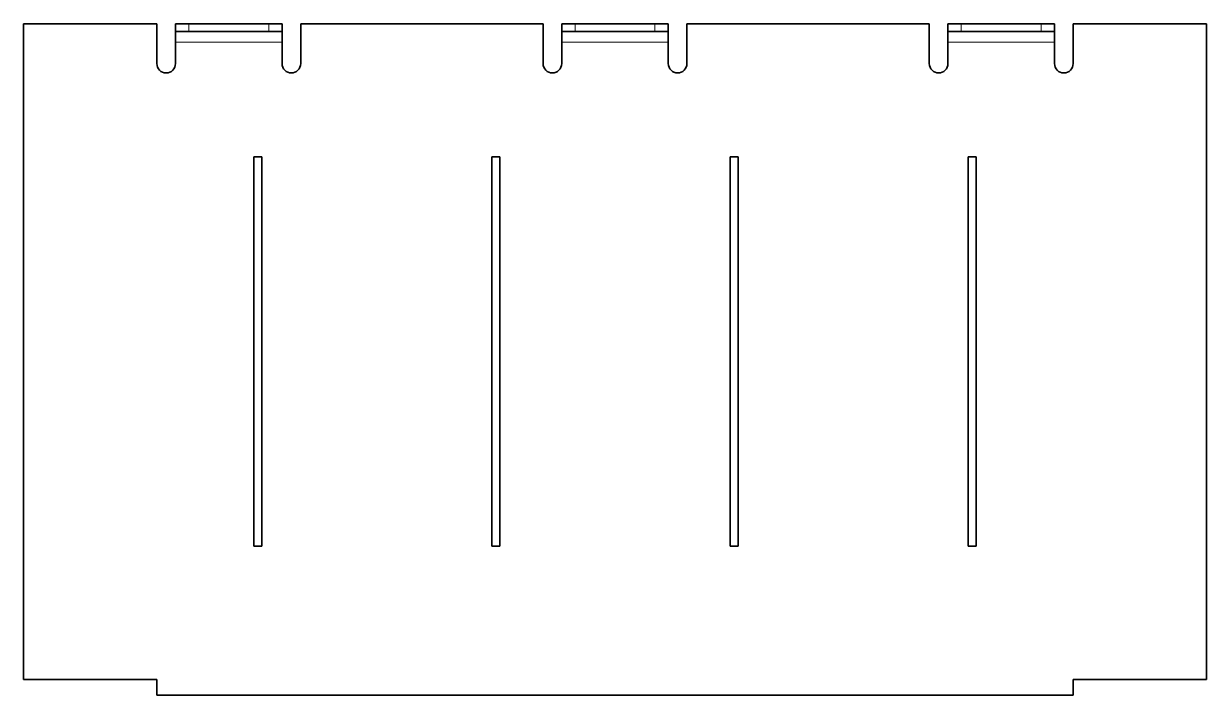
# Model space of a CAD drawing. Extents: x 75 to 519, y 84 to 336.
import ezdxf

# ---------------------------------------------------------------- set-up
doc = ezdxf.new("R2010")
doc.units = 0

msp = doc.modelspace()

# ---------------------------------------------------------------- linework, layer by layer
at = {"color": 7, "lineweight": 35}
for p, q in [((75, 89.937881), (75, 335.937866)), ((75, 335.937866), (125, 335.937866)), ((137, 335.938324), (167, 335.938324)), ((179, 335.937866), (270, 335.937866)), ((282, 335.938324), (312, 335.938324)), ((324, 335.937866), (415, 335.937866)), ((427, 335.938324), (457, 335.938324)), ((469, 335.937866), (519, 335.937866)), ((519, 335.937866), (519, 89.937881)), ((137, 332.938324), (167, 332.938324)), ((282, 332.938324), (312, 332.938324)), ((427, 332.938324), (457, 332.938324)), ((161.399994, 285.937866), (161.399994, 139.937881)), ((164.399994, 285.937866), (164.399994, 139.937881)), ((250.800003, 285.937866), (250.800003, 139.937881)), ((253.800003, 285.937866), (253.800003, 139.937881)), ((340.200012, 285.937866), (340.200012, 139.937881)), ((343.200012, 285.937866), (343.200012, 139.937881)), ((429.600006, 285.937866), (429.600006, 139.937881)), ((432.600006, 285.937866), (432.600006, 139.937881)), ((125, 89.937881), (75, 89.937881)), ((519, 89.937881), (469, 89.937881)), ((469, 83.937881), (125, 83.937881))]:
    msp.add_line(p, q, dxfattribs=at)
at = {"color": 7, "lineweight": 35, "ltscale": 0.375}
for p, q in [((125, 335.937866), (125, 320.937866)), ((179, 335.937866), (179, 320.937866)), ((270, 335.937866), (270, 320.937866)), ((324, 335.937866), (324, 320.937866)), ((415, 335.937866), (415, 320.937866)), ((469, 335.937866), (469, 320.937866))]:
    msp.add_line(p, q, dxfattribs=at)
at = {"color": 7, "lineweight": 35, "ltscale": 0.125}
for p, q in [((132, 335.938324), (137, 335.938324)), ((167, 335.938324), (172, 335.938324)), ((277, 335.938324), (282, 335.938324)), ((312, 335.938324), (317, 335.938324)), ((422, 335.938324), (427, 335.938324)), ((457, 335.938324), (462, 335.938324)), ((132, 332.938324), (137, 332.938324)), ((167, 332.938324), (172, 332.938324)), ((277, 332.938324), (282, 332.938324)), ((312, 332.938324), (317, 332.938324)), ((422, 332.938324), (427, 332.938324)), ((457, 332.938324), (462, 332.938324))]:
    msp.add_line(p, q, dxfattribs=at)
at = {"color": 7, "lineweight": 35, "ltscale": 0.075}
for p, q in [((132, 332.938324), (132, 335.938324)), ((172, 332.938324), (172, 335.938324)), ((277, 332.938324), (277, 335.938324)), ((317, 332.938324), (317, 335.938324)), ((422, 332.938324), (422, 335.938324)), ((462, 332.938324), (462, 335.938324)), ((161.399994, 285.937866), (164.399994, 285.937866)), ((250.800003, 285.937866), (253.800003, 285.937866)), ((340.200012, 285.937866), (343.200012, 285.937866)), ((429.600006, 285.937866), (432.600006, 285.937866)), ((164.399994, 139.937881), (161.399994, 139.937881)), ((253.800003, 139.937881), (250.800003, 139.937881)), ((343.200012, 139.937881), (340.200012, 139.937881)), ((432.600006, 139.937881), (429.600006, 139.937881))]:
    msp.add_line(p, q, dxfattribs=at)
at = {"color": 7, "lineweight": 13, "ltscale": 0.075}
for p, q in [((137, 332.938324), (137, 335.938324)), ((167, 332.938324), (167, 335.938324)), ((282, 332.938324), (282, 335.938324)), ((312, 332.938324), (312, 335.938324)), ((427, 332.938324), (427, 335.938324)), ((457, 332.938324), (457, 335.938324))]:
    msp.add_line(p, q, dxfattribs=at)
at = {"color": 7, "lineweight": 35, "ltscale": 0.001801}
for p, q in [((132, 332.866272), (132, 332.938324)), ((172, 332.866272), (172, 332.938324)), ((277, 332.866272), (277, 332.938324)), ((317, 332.866272), (317, 332.938324)), ((422, 332.866272), (422, 332.938324)), ((462, 332.866272), (462, 332.938324))]:
    msp.add_line(p, q, dxfattribs=at)
at = {"color": 7, "lineweight": 35, "ltscale": 0.098199}
for p, q in [((132, 332.866272), (132, 328.938324)), ((172, 332.866272), (172, 328.938324)), ((277, 332.866272), (277, 328.938324)), ((317, 332.866272), (317, 328.938324)), ((422, 332.866272), (422, 328.938324)), ((462, 332.866272), (462, 328.938324))]:
    msp.add_line(p, q, dxfattribs=at)
at = {"color": 7, "lineweight": 35, "ltscale": 0.200011}
for p, q in [((132, 328.938324), (132, 320.937866)), ((172, 328.938324), (172, 320.937866)), ((277, 328.938324), (277, 320.937866)), ((317, 328.938324), (317, 320.937866)), ((422, 328.938324), (422, 320.937866)), ((462, 328.938324), (462, 320.937866))]:
    msp.add_line(p, q, dxfattribs=at)
at = {"color": 7, "lineweight": 13}
for p, q in [((172, 328.938324), (132, 328.938324)), ((317, 328.938324), (277, 328.938324)), ((462, 328.938324), (422, 328.938324))]:
    msp.add_line(p, q, dxfattribs=at)
at = {"color": 7, "lineweight": 35, "ltscale": 0.15}
for p, q in [((125, 89.937881), (125, 83.937881)), ((469, 83.937881), (469, 89.937881))]:
    msp.add_line(p, q, dxfattribs=at)
at = {"color": 7, "lineweight": 35}
for centre in [(128.5, 320.937866), (175.5, 320.937866), (273.5, 320.937866), (320.5, 320.937866), (418.5, 320.937866), (465.5, 320.937866)]:
    msp.add_arc(centre, 3.5, 180.000005, 360, dxfattribs=at)

doc.saveas('drawing.dxf')
